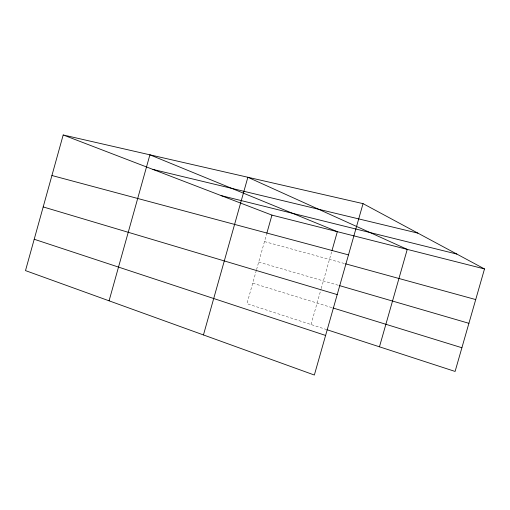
<?xml version="1.0" encoding="UTF-8"?>
<svg xmlns="http://www.w3.org/2000/svg" width="510" height="510" viewBox="0 0 510 510"><rect width="100%" height="100%" fill="white"/><g stroke="black" fill="none" stroke-linecap="round" stroke-linejoin="round"><path stroke-width="0.38" stroke-dasharray="2.55 1.91" d="M256.345 270.364L246.948 303.66L326.049 329.415M256.562 269.611L266.615 234.007M311.004 324.519L320.994 289.31M321.211 288.545L331.602 251.915M264.48 241.561L344.747 263.6M258.691 262.07L338.57 285.339M252.73 283.184L332.214 307.715"/><path stroke-width="0.76" d="M63.189 134.965L25.5 270.606L314.351 375.035L363.05 203.637L63.189 134.965L271.951 215.118L484.5 268.942L455.098 371.439L326.802 329.664M109.076 300.817L149.902 154.823L337.346 231.674L332.029 250.416M203.452 334.936L247.866 177.263L407.248 249.377L379.459 346.813M266.826 233.248L271.951 215.118M152.93 169.422L417.9 233.134M221.136 195.604L456.864 254.082M51.924 175.51L348.483 254.892M345.506 263.81L475.715 299.568M339.328 285.562L468.907 323.308M43.191 206.926L337.206 294.601M332.966 307.951L461.894 347.743M34.208 239.26L325.597 335.452M363.05 203.637L484.5 268.942"/></g></svg>
